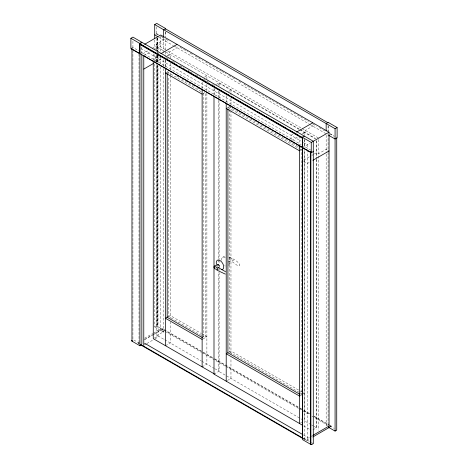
<?xml version="1.0" encoding="UTF-8"?>
<svg xmlns="http://www.w3.org/2000/svg" width="468" height="468" viewBox="0 0 468 468"><rect width="100%" height="100%" fill="white"/><g stroke="black" fill="none" stroke-linecap="round" stroke-linejoin="round"><path stroke-width="0.35" stroke-dasharray="2.34 1.75" d="M157.078 326.494L157.195 64.894M228.753 261.852L228.729 261.109M228.758 265.602L229.338 263.478L228.87 261.179M139.435 342.728L138.177 343.454L139.394 341.628M303.317 438.797L306.481 440.628L308.511 437.89L309.757 437.17M157.09 34.41L157.026 33.994L156.277 33.971M131.397 48.292L132.924 47.414L138.867 50.848M155.727 34.281L156.745 33.696L160.308 35.755M157.026 34.456L157.581 34.316L158.822 35.036M140.821 53.147L141.839 52.562L301.216 144.577M156.154 49.228L156.154 44.302L165.543 38.914L165.543 57.166M142.746 53.808L147.707 50.942M152.053 48.438L160.74 43.419L163.624 45.086M143.77 55.762L151.205 51.474M153.867 49.936L158.02 47.537L165.309 51.743M159.003 54.803L155.277 56.956L155.277 61.758M156.154 59.781L160.512 57.266M155.312 62.425L162.127 58.488M167.082 55.628L169.562 54.2L169.562 52.042L177.027 47.73L177.027 45.735M167.86 55.961L170.241 54.586L170.241 58.237M166.081 72.663L168.544 71.241L168.544 73.429M204.51 77.121L206.885 75.746L206.885 81.59M216.374 84.375L219.1 82.801L219.1 85.72M202.726 93.822L205.189 92.401L205.189 337.68L202.03 335.854M228.589 91.43L230.964 90.055L230.964 92.249M227.401 107.786L229.776 106.417M292.869 134.246L291.008 135.322L291.008 140.119M302.48 133.403L304.258 132.374L304.258 135.293M291.628 140.447L297.835 136.861M302.808 133.994L305.288 132.561L305.288 130.408L312.759 126.097L312.759 122.762M302.457 147.508L309.997 143.167M300.099 150.444L302.562 149.023M303.785 160.074L309.377 156.844M311.858 155.411L313.724 154.335M314.344 153.978L316.824 152.545L318.696 153.621L326.161 149.31L329.045 150.977M309.161 162.454L307.295 163.531L302.544 160.787M222.464 257.318L223.698 256.833L225.073 257.031M168.457 316.573L170.241 315.543L201.199 333.421M154.709 64.081L154.709 326.951L156.224 326.073M164.321 330.285L157.605 326.407L157.026 326.535M144.559 338.206L152.65 333.532M153.27 333.175L160.74 328.864L162.77 328.793L202.632 351.807M144.606 339.353L153.913 333.982M154.534 333.62L160.74 330.039L163.624 331.707L156.154 336.018L156.154 64.022M144.483 339.815L152.679 335.082M153.311 334.719L162.77 329.256L202.632 352.269M154.709 326.951L163.624 332.099L165.543 330.987M154.458 337.978L158.02 335.919L164.128 339.446M144.39 344.963L146.25 343.892M146.87 343.53L154.305 339.241M154.926 338.885L158.02 337.095L158.02 65.789M165.485 345.712L170.241 342.968L170.241 322.037M202.726 339.101L206.885 336.703L201.831 333.783M202.135 366.871L206.885 364.127L206.885 93.267M229.185 352.041L230.964 351.012L301.731 391.868M213.999 374.131L219.1 371.183L219.1 271.159M227.401 380.496L230.964 378.436L230.964 357.997M299.508 396.068L304.258 393.325L302.363 392.231M300.696 422.809L303.071 421.44M312.911 429.864L316.473 427.805L316.473 158.406M303.416 439.031L304.375 438.475L304.375 150.052M310.378 436.814L312.244 435.731M306.481 440.628L310.898 438.077M329.811 427.155L331.075 426.424L331.075 425.962L329.811 425.236M228.916 257.552C232.21 257.886 238.575 261.542 239.762 264.946C239.019 268.708 232.573 260.618 230.303 261.021L229.168 261.606M156.265 326.05L157.195 326.301M329.724 426.009L331.075 425.962M160.904 36.1L162.689 37.13M329.981 133.713L334.14 136.112M161.875 36.796L165.543 38.914M166.175 39.277L168.702 40.734M180.086 47.309L187.68 51.691M190.207 53.147L192.734 54.61M195.267 56.072L197.794 57.529M198.426 57.897L202.855 60.454M205.388 61.911L221.194 71.042M221.826 71.405L226.255 73.962M228.788 75.424L231.947 77.249M232.578 77.612L236.375 79.806M238.902 81.262L241.435 82.725M243.963 84.187L308.47 121.428M312.899 123.985L316.696 126.179M319.223 127.635L325.547 131.286M329.911 133.807L334.187 136.276M158.272 36.931L173.371 45.618M173.979 45.975L309.085 123.997M309.717 124.365L326.161 133.83L326.161 152.96M156.154 44.302L165.298 49.579M167.731 50.989L301.503 128.22M302.135 128.583L318.696 138.142M165.918 52.094L299.608 129.279M300.24 129.648L315.613 138.522M299.204 129.455L218.749 83.006L218.749 85.194M299.836 129.817L315.251 138.721M156.154 49.397L158.02 50.474M156.938 52.393L159.377 53.808M166.117 57.699L168.65 59.155M172.44 61.343L175.599 63.168M180.022 65.725L184.445 68.275M187.604 70.101L192.026 72.651M195.817 74.845L200.24 77.395M203.358 79.197L208.851 82.368M212.519 84.486L214.35 85.545M140.903 48.619L301.029 141.108M303.539 142.553L307.295 144.723L307.295 149.064M310.916 150.175L304.375 146.402L304.375 139.534M176.758 75.986L179.285 77.442M181.812 78.905L194.448 86.2M196.975 87.656L200.766 89.844M298.139 146.472L229.267 106.71L229.267 108.898M298.771 146.835L301.93 148.66M167.181 72.025L202.568 92.453M227.91 107.494L299.309 148.713M299.941 149.081L301.205 149.807L301.205 395.091M201.398 335.492L168.544 316.52L168.544 76.354M229.899 352.357L299.403 392.482M300.035 392.845L302.562 394.308M203.264 352.176L214.022 358.383M214.654 358.751L299.438 407.698M300.07 408.067L303.235 409.892M303.867 410.255L309.564 413.542M313.993 416.099L329.18 424.868M203.264 352.638L214.022 358.845M214.654 359.213L299.438 408.16M300.07 408.529L303.235 410.354M303.867 410.717L309.564 414.005M313.993 416.561L329.18 425.33M329.811 425.699L331.075 426.424M329.911 425.886L334.187 428.355M160.74 328.864L164.537 331.057M165.169 331.42L201.234 352.246M201.866 352.609L225.278 366.128M225.909 366.491L298.04 408.137M298.672 408.5L301.837 410.325M302.468 410.693L309.43 414.712M311.963 416.169L327.781 425.307M164.742 339.797L201.199 360.846M201.831 361.208L214.215 368.363M214.824 368.714L219.1 371.183M302.995 420.024L218.749 371.387L218.749 272.095M310.98 424.634L304.258 420.755L304.258 148.432M311.589 424.985L313.42 426.044M314.034 426.395L316.473 427.805M303.785 425.968L309.278 429.138M303.451 434.965L308.511 437.89M139.464 343.266L132.924 339.493L132.924 51.065M303.732 438.101L310.916 442.254M311.512 442.593L313.291 443.623M138.177 342.991L139.441 343.723M303.317 438.335L306.481 440.166M217.327 265.479L217.544 265.953M216.444 265.409L216.795 266.187M216.912 265.654L217.035 266.023M216.754 266.111L216.585 265.479M328.197 125.816L328.197 131.309M328.08 125.699L328.08 130.636M328.08 134.211L328.08 151.731M328.08 152.463L328.08 424.827L326.161 425.933L326.161 153.574M318.696 139.552L318.696 430.25M316.824 140.622L316.824 158.383M316.824 159.114L316.824 429.168M316.473 140.886L316.473 157.675M307.295 149.789L307.295 440.16M304.258 139.499L304.258 148.046M299.508 135.843L299.508 144.606M230.964 92.974L230.964 95.168M230.964 98.087L230.964 105.019M230.964 105.388L230.964 109.769M230.964 110.501L230.964 353.615M229.267 109.629L229.267 351.989M226.214 95.647L226.214 102.293M219.1 91.558L219.1 98.134M219.1 98.859L219.1 259.477M219.1 260.208L219.1 263.858M219.1 268.971L219.1 270.428M218.749 91.032L218.749 97.607M218.749 100.526L218.749 258.95M218.749 259.681L218.749 263.332M214.35 88.464L214.35 95.033M213.999 88.668L213.999 94.507M206.885 84.298L206.885 91.418M203.832 93.185L203.832 338.463M202.135 82.052L202.135 88.464M170.241 63.139L170.241 70.264M170.241 72.838L170.241 75.032M170.241 75.763L170.241 318.433M165.66 31.982L165.66 36.785M165.543 31.859L165.543 36.089M165.543 60.085L165.543 66.661M165.485 60.179L165.485 66.825M163.624 37.955L163.624 52.434M163.624 59.711L163.624 67.766M163.624 68.486L163.624 332.099M162.77 328.793L162.77 329.256M160.74 36.445L160.74 52.357M160.74 57.312L160.74 66.087M160.74 66.819L160.74 330.039M158.02 47.537L158.02 53.399M158.02 55.949L158.02 62.905M157.581 37.972L157.581 50.38M157.581 55.493L157.581 64.256M157.581 64.988L157.581 326.395M157.195 37.873L157.195 51.018M157.195 55.399L157.195 61.969M157.108 38.247L157.108 51.386M157.108 55.768L157.108 62.343M157.108 65.263L157.108 326.67M156.944 38.154L156.944 51.299M156.944 55.68L156.944 62.25M156.944 65.169L156.944 326.582M156.745 26.834L156.745 33.696M156.154 54.855L156.154 63.291M154.709 39.985L154.709 48.748M154.709 54.586L154.709 61.156M153.27 53.931L153.27 60.501M141.839 42.266L141.839 43.635M141.839 47.069L141.839 54.025M139.019 54.048L139.019 342.576M132.924 41.237L132.924 50.333M225.324 266.052A5.277 3.048 60 0 1 224.675 265.613M221.651 260.366A5.277 3.048 60 0 1 225.324 257.429M228.834 262.291A5.277 3.048 60 0 1 228.834 265.239M217.333 266.198A1.767 1.018 60 0 1 217.117 265.643M229.18 258.254L229.987 260.015L233.017 260.928L233.222 260.231L230.812 257.962L229.729 257.47L229.18 258.254"/><path stroke-width="0.7" d="M140.318 44.062L139.92 44.501L139.92 345.747L141.359 344.916M336.726 429.864L336.726 137.785M165.514 29.262L165.426 28.811L328.074 122.844M131.268 48.415L131.742 48.853M219.322 266.994L218.737 267.532M131.292 340.47L132.163 340.85M310.933 151.995L310.974 152.428L311.735 152.445M310.933 444.073L310.974 444.501L311.735 444.524M302.819 137.007L302.556 137.925M140.283 43.167L139.926 43.793L140.271 44.086M130.888 38.294L139.803 43.442L139.803 53.738L130.888 48.59L130.888 38.294L132.924 37.118L313.291 141.254L313.291 443.623L311.776 444.501M154.709 38.522L154.709 24.576L156.745 23.4L165.66 28.548L163.624 29.724L163.624 37.276M139.803 43.442L141.839 42.266M139.92 345.747L131.964 341.154L131.964 49.076L132.444 48.801M144.606 44.314L160.74 34.995L329.045 132.169L329.045 427.6M160.869 53.726L177.027 44.401M143.77 69.088L153.685 63.361M296.601 132.093L312.759 122.762M313.291 151.55L311.255 152.726L302.34 147.578L302.34 137.282L304.375 136.106M302.34 137.282L311.255 142.43L329.045 132.169M154.709 24.576L335.076 128.706L337.112 127.536L337.112 137.832L335.076 139.002L328.536 135.229M131.982 49.087L310.395 152.094L311.05 151.913M312.887 160.302L329.045 150.977M167.86 316.912L165.485 318.287L202.135 339.446M131.964 341.154L132.444 340.88M227.992 352.726L226.214 353.755L299.508 396.068M312.87 435.375L329.045 426.032M312.788 436.983L329.185 427.518M139.92 44.478L302.463 138.317L302.457 439.587L310.395 444.167L310.892 443.904L310.892 151.825M328.536 427.307L335.076 431.081L336.597 430.203M214.572 265.859L215.713 265.227M217.234 264.402L218.439 264.724L219.322 266.251M225.266 274.102L216.83 270.106M310.395 152.094L310.419 444.179M337.112 127.536L328.197 122.388L326.161 123.558L326.161 131.11M154.709 34.872L157.681 36.586M141.664 44.747L149.257 49.128M150.52 49.86L172.025 62.273M173.289 63.005L177.717 65.561M178.981 66.292L180.876 67.386M182.14 68.117L186.568 70.674M187.832 71.405L195.425 75.787M196.689 76.518L197.952 77.243M199.216 77.975L206.809 82.356M208.073 83.088L229.577 95.501M230.841 96.232L235.269 98.789M236.533 99.52L240.961 102.077M242.225 102.808L244.12 103.902M245.384 104.633L252.977 109.015M254.241 109.74L255.505 110.471M256.768 111.203L264.361 115.584M265.625 116.316L287.13 128.729M288.393 129.46L292.822 132.017M294.085 132.748L298.514 135.305M299.777 136.03L301.673 137.13M140.4 44.203L302.305 137.68M165.485 73.002L202.135 94.162M226.214 108.471L299.508 150.79M202.568 337.732L167.181 317.304L167.181 73.488M299.941 394.36L227.91 352.773L227.91 108.95M214.35 373.926L153.27 338.662L153.27 61.232M302.562 425.26L213.999 374.131L213.999 95.969M144.635 343.278L302.819 434.602M140.704 344.454L302.685 437.972M140.704 344.916L302.685 438.434M217.45 267.099L225.43 271.615M335.076 128.706L335.076 431.081M311.255 142.43L311.255 152.726M302.544 436.685L302.544 147.467L143.77 55.762L143.77 345.32M299.508 145.092L299.508 423.499M226.214 103.018L226.214 381.18M202.135 89.177L202.135 366.871M165.485 68.018L165.485 345.712M141.839 54.756L141.839 343.91M216.479 264.297A5.277 3.048 60 0 1 218.509 260.032A5.277 3.048 60 0 1 223.324 264.835A5.277 3.048 60 0 1 221.855 269.656M218.076 264.28A1.767 1.018 60 0 1 218.293 264.385M219.094 265.186A1.767 1.018 60 0 1 219.246 265.45M216.871 265.017A1.819 1.053 60 0 1 216.912 264.812M213.987 267.053L214.8 268.808L217.842 269.714L218.059 269.012L215.625 266.754L214.297 266.31L213.987 267.053"/></g></svg>
